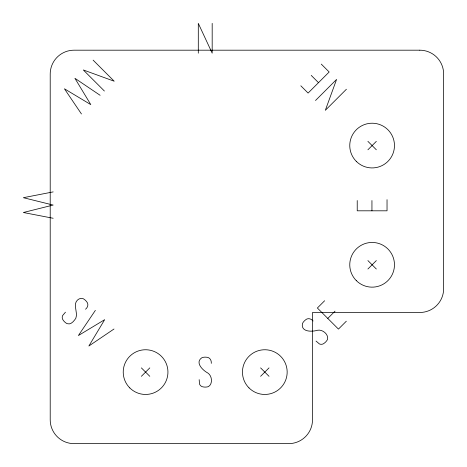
<?xml version="1.0" encoding="UTF-8"?>
<svg xmlns="http://www.w3.org/2000/svg" width="467" height="467" viewBox="0 0 467 467"><rect width="100%" height="100%" fill="white"/><g stroke="black" fill="none" stroke-linecap="round" stroke-linejoin="round"><path stroke-width="0.7" d="M95.367 310.368L78.386 335.539L104.672 319.673L88.864 346.018L114.006 329.007M65.462 312.189L62.584 315.587A4.781 4.781 0 0 0 62.572 319.177A10.992 10.992 0 0 0 67.038 323.649C70.972 325.061 73.827 321.133 75.8 318.348C77.458 314.262 75.345 309.808 75.514 305.576C74.773 301.495 79.022 297.21 83.103 298.647A10.992 10.992 0 0 1 87.568 303.118C88.421 305.383 87.317 307.782 85.537 309.242M315.517 100.493L336.59 79.419L325.33 110.311L346.409 89.238M141.373 376.314L149.802 367.885M367.903 149.79L376.332 141.361M324.641 300.742L317.373 308.01L338.447 329.089L346.333 321.203M260.598 376.314L269.027 367.885M367.903 269.015L376.332 260.58M327.781 318.418L335.049 311.15M53.156 191.902L23.35 197.693L53.156 205.06L23.35 212.508L53.156 218.264M100.119 95.297L74.913 78.298L90.802 104.62L64.423 88.788L81.456 113.966M321.284 64.113L329.165 71.994L308.092 93.067L300.824 85.8M311.226 75.397L318.494 82.665M367.903 141.361L376.332 149.79M367.903 260.58L376.332 269.015M93.131 60.138L114.205 81.217L83.313 69.957L104.392 91.03M313.088 320.998C311.623 319.218 309.23 318.12 306.959 318.967A10.992 10.992 0 0 0 302.493 323.438C300.526 332.224 312.201 331.932 317.531 330.251C322.446 329.182 328.85 334.325 327.495 339.497A10.992 10.992 0 0 1 323.024 343.969A4.781 4.781 0 0 1 319.434 343.951L316.036 341.073M260.598 367.885L269.027 376.314M141.373 367.885L149.802 376.314M387.032 199.666L387.032 210.81L357.226 210.81L357.226 200.536M371.942 200.536L371.942 210.81M212.181 23.362L212.181 53.168L198.3 23.362L198.3 53.168M211.282 363.373C211.504 361.079 210.588 358.603 208.387 357.605A10.992 10.992 0 0 0 202.065 357.605C194.465 362.427 202.923 370.477 207.879 373.051C212.111 375.772 212.999 383.938 208.387 386.641A10.992 10.992 0 0 1 202.065 386.641A4.781 4.781 0 0 1 199.537 384.09L199.17 379.653M419.804 50.191L74.055 50.191A23.846 23.846 0 0 0 50.208 74.037L50.208 419.792A23.846 23.846 0 0 0 74.055 443.638L288.659 443.638A23.846 23.846 0 0 0 312.505 419.792L312.505 312.487L419.804 312.487A23.846 23.846 0 0 0 443.65 288.641L443.65 74.037A23.846 23.846 0 0 0 419.804 50.191M249.004 387.908A22.352 22.352 0 0 0 286.405 377.885A22.352 22.352 0 0 0 259.027 350.507A22.352 22.352 0 0 0 249.004 387.908M356.309 280.603A22.352 22.352 0 0 0 393.71 270.586A22.352 22.352 0 0 0 366.326 243.208A22.352 22.352 0 0 0 356.309 280.603M129.779 387.908A22.352 22.352 0 0 0 167.18 377.885A22.352 22.352 0 0 0 139.802 350.507A22.352 22.352 0 0 0 129.779 387.908M356.309 161.378A22.352 22.352 0 0 0 393.71 151.361A22.352 22.352 0 0 0 366.326 123.983A22.352 22.352 0 0 0 356.309 161.378"/></g></svg>
